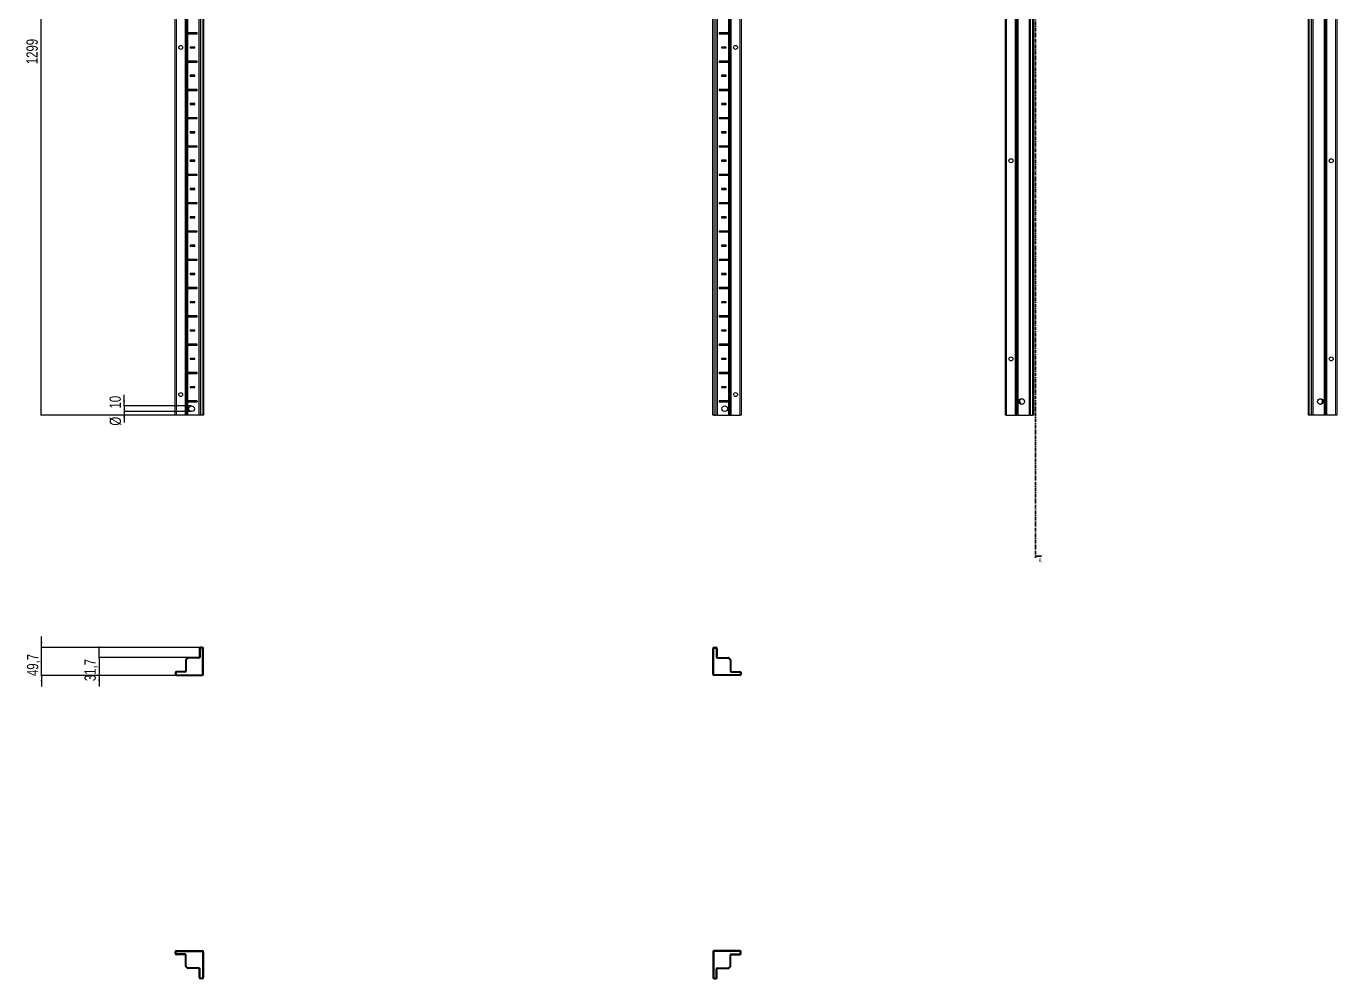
# Model space of a CAD drawing. Header units: millimetres. Extents: x -199 to 3918, y -1847 to 1507.
# Drawn here: x -199 to 2115, y -1847 to -165 of the extents above; entities that cross this region are included whole.
import ezdxf

# ---------------------------------------------------------------- set-up
doc = ezdxf.new("R2010")
doc.units = ezdxf.units.MM
doc.linetypes.add('CENTER', pattern=[10.16, 6.35, -1.27, 1.27, -1.27])
doc.layers.add('FORMAT', color=7, linetype='Continuous')
doc.styles.add('SLDTEXTSTYLE0', font='TXT', dxfattribs={"width": 0.75})
doc.dimstyles.new('SLDDIMSTYLE0', dxfattribs={"dimtxt": 20, "dimasz": 10, "dimexe": 0, "dimexo": 0.0625, "dimgap": 5, "dimtad": 2, "dimdec": 1, "dimrnd": 1e-09, "dimzin": 12, "dimdsep": 46, "dimtxsty": 'SLDTEXTSTYLE0', "dimsah": 1, "dimcen": 0.09, "dimadec": 0, "dimazin": 3, "dimtfac": 1, "dimtofl": 0, "dimtmove": 0, "dimatfit": 3, "dimfxl": 0, "dimfrac": 2, "dimtolj": 1, "dimtzin": 12, "dimarcsym": 0})
doc.dimstyles.new('SLDDIMSTYLE1', dxfattribs={"dimtxt": 20, "dimasz": 10, "dimexe": 0, "dimexo": 0.0625, "dimgap": 5, "dimtad": 2, "dimdec": 1, "dimrnd": 1e-09, "dimzin": 12, "dimdsep": 46, "dimtxsty": 'SLDTEXTSTYLE0', "dimsah": 1, "dimcen": 0.09, "dimadec": 0, "dimazin": 3, "dimtfac": 1, "dimtmove": 0, "dimatfit": 0, "dimfxl": 0, "dimfrac": 2, "dimtolj": 1, "dimtzin": 12, "dimarcsym": 0})

# ---------------------------------------------------------------- blocks, each defined once
blk = doc.blocks.new('_D')
at = {"layer": 'FORMAT'}
for p, q in [((86.4, 447.2), (-174.2, 447.2)), ((-173.2, 447.2), (-173.2, -851.8)), ((86.4, -851.8), (-174.2, -851.8))]:
    blk.add_line(p, q, dxfattribs=at)
for points in [[(-173.2, 447.2), (-174.7, 437.2), (-171.6, 437.2)], [(-173.2, -851.8), (-171.6, -841.8), (-174.7, -841.8)]]:
    blk.add_solid(points, dxfattribs=at)
at = {"layer": 'FORMAT', "insert": (-198.9, -231.8), "char_height": 20, "attachment_point": 1, "rotation": 90, "style": 'SLDTEXTSTYLE0'}
blk.add_mtext('1299', dxfattribs=at)
blk = doc.blocks.new('_D_3')
at = {"layer": 'FORMAT'}
for p, q in [((-26, -835.3), (-26, -816.1)), ((92.8, -835.3), (-27, -835.3)), ((92.8, -845.3), (-27, -845.3)), ((-26, -835.3), (-26, -845.3)), ((-26, -845.3), (-26, -864.5))]:
    blk.add_line(p, q, dxfattribs=at)
for points in [[(-26, -835.3), (-24.5, -825.3), (-27.6, -825.3)], [(-26, -845.3), (-27.6, -855.3), (-24.5, -855.3)]]:
    blk.add_solid(points, dxfattribs=at)
at = {"layer": 'FORMAT', "char_height": 20, "attachment_point": 1, "rotation": 90, "style": 'SLDTEXTSTYLE0'}
for s, insert in [('10', (-52.1, -840)), ('%%c', (-51.8, -870.2))]:
    blk.add_mtext(s, dxfattribs=dict(at, insert=insert))
blk = doc.blocks.new('_D_5')
at = {"layer": 'FORMAT'}
for p, q in [((-172.2, -1261.8), (-172.2, -1242.5)), ((108.5, -1261.8), (-173.2, -1261.8)), ((-172.2, -1311.5), (-172.2, -1261.8)), ((66, -1311.5), (-173.2, -1311.5)), ((-172.2, -1311.5), (-172.2, -1330.7))]:
    blk.add_line(p, q, dxfattribs=at)
for points in [[(-172.2, -1261.8), (-170.6, -1251.8), (-173.7, -1251.8)], [(-172.2, -1311.5), (-173.7, -1321.5), (-170.6, -1321.5)]]:
    blk.add_solid(points, dxfattribs=at)
at = {"layer": 'FORMAT', "insert": (-197.9, -1312.5), "char_height": 20, "attachment_point": 1, "rotation": 90, "style": 'SLDTEXTSTYLE0'}
blk.add_mtext('49,7', dxfattribs=at)
blk = doc.blocks.new('_D_6')
at = {"layer": 'FORMAT'}
for p, q in [((-70.5, -1279.8), (-70.5, -1260.5)), ((86.4, -1279.8), (-71.5, -1279.8)), ((-70.5, -1279.8), (-70.5, -1311.5)), ((66, -1311.5), (-71.5, -1311.5)), ((-70.5, -1311.5), (-70.5, -1330.7))]:
    blk.add_line(p, q, dxfattribs=at)
for points in [[(-70.5, -1279.8), (-69, -1269.8), (-72.1, -1269.8)], [(-70.5, -1311.5), (-72.1, -1321.5), (-69, -1321.5)]]:
    blk.add_solid(points, dxfattribs=at)
at = {"layer": 'FORMAT', "insert": (-96.3, -1321.5), "char_height": 20, "attachment_point": 1, "rotation": 90, "style": 'SLDTEXTSTYLE0'}
blk.add_mtext('31,7', dxfattribs=at)

msp = doc.modelspace()

# ---------------------------------------------------------------- linework, layer by layer
at = {"color": 7, "linetype": 'CENTER', "lineweight": 35}
msp.add_line((1583.51, 1499.09), (1583.51, -1103.67), dxfattribs=at)
at = {"color": 7, "linetype": 'Continuous', "lineweight": 25}
for p, q in [((63.98, -851.79), (63.98, 447.21)), ((81.98, -851.79), (81.98, 447.21)), ((83.77, -851.79), (83.77, 447.21)), ((83.8, -851.79), (83.8, 447.21)), ((106.48, -851.79), (106.48, 447.21)), ((113.68, 447.21), (113.68, -851.79)), ((1013.68, -851.79), (1013.68, 447.21)), ((1020.88, 447.21), (1020.88, -851.79)), ((1043.55, 447.21), (1043.55, -851.79)), ((1043.58, 447.21), (1043.58, -851.79)), ((1045.38, 447.21), (1045.38, -851.79)), ((1063.38, 447.21), (1063.38, -851.79)), ((1530.08, -851.79), (1530.08, 447.21)), ((1549.87, 447.21), (1549.87, -851.79)), ((1549.91, 447.21), (1549.91, -851.79)), ((1572.58, -851.79), (1572.58, 447.21)), ((1579.78, 447.21), (1579.78, -851.79)), ((2065.78, -851.79), (2065.78, 447.21)), ((2072.98, 447.21), (2072.98, -851.79)), ((2095.65, -851.79), (2095.65, 447.21)), ((2095.69, -851.79), (2095.69, 447.21)), ((2115.48, 447.21), (2115.48, -851.79)), ((1548.08, -176.54), (1548.08, -128.04)), ((2097.48, -128.04), (2097.48, -176.54)), ((85.93, -176.65), (85.93, -177.94)), ((86.58, -177.29), (85.93, -176.65)), ((86.58, -177.29), (85.93, -177.94)), ((102.83, -176.54), (86.42, -176.54)), ((86.42, -178.04), (102.83, -178.04)), ((102.08, -177.29), (86.58, -177.29)), ((102.08, -177.29), (102.83, -176.54)), ((102.08, -177.29), (102.83, -178.04)), ((102.83, -178.04), (102.83, -176.54)), ((1040.93, -176.54), (1024.53, -176.54)), ((1024.53, -176.54), (1024.53, -178.04)), ((1025.28, -177.29), (1024.53, -176.54)), ((1025.28, -177.29), (1024.53, -178.04)), ((1024.53, -178.04), (1040.93, -178.04)), ((1025.28, -177.29), (1040.78, -177.29)), ((1040.78, -177.29), (1041.42, -176.65)), ((1040.78, -177.29), (1041.42, -177.94)), ((1041.42, -177.94), (1041.42, -176.65)), ((1548.14, -176.65), (1548.08, -176.54)), ((1548.08, -176.54), (1548.08, -178.04)), ((1548.08, -178.04), (1548.14, -177.94)), ((1548.08, -226.54), (1548.08, -178.04)), ((1548.14, -177.94), (1548.14, -176.65)), ((2097.48, -176.54), (2097.42, -176.65)), ((2097.42, -176.65), (2097.42, -177.94)), ((2097.42, -177.94), (2097.48, -178.04)), ((2097.48, -178.04), (2097.48, -176.54)), ((2097.48, -178.04), (2097.48, -226.54)), ((98.33, -201.54), (90.33, -201.54)), ((90.33, -201.54), (90.33, -203.04)), ((91.08, -202.29), (90.33, -201.54)), ((91.08, -202.29), (90.33, -203.04)), ((90.33, -203.04), (98.33, -203.04)), ((97.58, -202.29), (91.08, -202.29)), ((97.58, -202.29), (98.33, -201.54)), ((97.58, -202.29), (98.33, -203.04)), ((98.33, -203.04), (98.33, -201.54)), ((1037.03, -201.54), (1029.03, -201.54)), ((1029.03, -201.54), (1029.03, -203.04)), ((1029.78, -202.29), (1029.03, -201.54)), ((1029.78, -202.29), (1029.03, -203.04)), ((1029.03, -203.04), (1037.03, -203.04)), ((1029.78, -202.29), (1036.28, -202.29)), ((1036.28, -202.29), (1037.03, -201.54)), ((1036.28, -202.29), (1037.03, -203.04)), ((1037.03, -203.04), (1037.03, -201.54)), ((85.93, -226.65), (85.93, -227.94)), ((86.58, -227.29), (85.93, -226.65)), ((86.58, -227.29), (85.93, -227.94)), ((102.83, -226.54), (86.42, -226.54)), ((86.42, -228.04), (102.83, -228.04)), ((102.08, -227.29), (86.58, -227.29)), ((102.08, -227.29), (102.83, -226.54)), ((102.08, -227.29), (102.83, -228.04)), ((102.83, -228.04), (102.83, -226.54)), ((1040.93, -226.54), (1024.53, -226.54)), ((1024.53, -226.54), (1024.53, -228.04)), ((1025.28, -227.29), (1024.53, -226.54)), ((1025.28, -227.29), (1024.53, -228.04)), ((1024.53, -228.04), (1040.93, -228.04)), ((1025.28, -227.29), (1040.78, -227.29)), ((1040.78, -227.29), (1041.42, -226.65)), ((1040.78, -227.29), (1041.42, -227.94)), ((1041.42, -227.94), (1041.42, -226.65)), ((1548.14, -226.65), (1548.08, -226.54)), ((1548.08, -226.54), (1548.08, -228.04)), ((1548.08, -228.04), (1548.14, -227.94)), ((1548.08, -276.54), (1548.08, -228.04)), ((1548.14, -227.94), (1548.14, -226.65)), ((2097.48, -226.54), (2097.42, -226.65)), ((2097.42, -226.65), (2097.42, -227.94)), ((2097.42, -227.94), (2097.48, -228.04)), ((2097.48, -228.04), (2097.48, -226.54)), ((2097.48, -228.04), (2097.48, -276.54)), ((98.33, -251.54), (90.33, -251.54)), ((90.33, -251.54), (90.33, -253.04)), ((91.08, -252.29), (90.33, -251.54)), ((91.08, -252.29), (90.33, -253.04)), ((90.33, -253.04), (98.33, -253.04)), ((97.58, -252.29), (91.08, -252.29)), ((97.58, -252.29), (98.33, -251.54)), ((97.58, -252.29), (98.33, -253.04)), ((98.33, -253.04), (98.33, -251.54)), ((1037.03, -251.54), (1029.03, -251.54)), ((1029.03, -251.54), (1029.03, -253.04)), ((1029.78, -252.29), (1029.03, -251.54)), ((1029.78, -252.29), (1029.03, -253.04)), ((1029.03, -253.04), (1037.03, -253.04)), ((1029.78, -252.29), (1036.28, -252.29)), ((1036.28, -252.29), (1037.03, -251.54)), ((1036.28, -252.29), (1037.03, -253.04)), ((1037.03, -253.04), (1037.03, -251.54)), ((85.93, -276.65), (85.93, -277.94)), ((86.58, -277.29), (85.93, -276.65)), ((86.58, -277.29), (85.93, -277.94)), ((102.83, -276.54), (86.42, -276.54)), ((102.08, -277.29), (86.58, -277.29)), ((102.08, -277.29), (102.83, -276.54)), ((102.08, -277.29), (102.83, -278.04)), ((102.83, -278.04), (102.83, -276.54)), ((1040.93, -276.54), (1024.53, -276.54)), ((1024.53, -276.54), (1024.53, -278.04)), ((1025.28, -277.29), (1024.53, -276.54)), ((1025.28, -277.29), (1024.53, -278.04)), ((1025.28, -277.29), (1040.78, -277.29)), ((1040.78, -277.29), (1041.42, -276.65)), ((1040.78, -277.29), (1041.42, -277.94)), ((1041.42, -277.94), (1041.42, -276.65)), ((1548.14, -276.65), (1548.08, -276.54)), ((1548.08, -276.54), (1548.08, -278.04)), ((1548.14, -277.94), (1548.14, -276.65)), ((2097.48, -276.54), (2097.42, -276.65)), ((2097.42, -276.65), (2097.42, -277.94)), ((2097.48, -278.04), (2097.48, -276.54)), ((86.42, -278.04), (102.83, -278.04)), ((1024.53, -278.04), (1040.93, -278.04)), ((1548.08, -278.04), (1548.14, -277.94)), ((1548.08, -326.54), (1548.08, -278.04)), ((2097.42, -277.94), (2097.48, -278.04)), ((2097.48, -278.04), (2097.48, -326.54)), ((98.33, -301.54), (90.33, -301.54)), ((90.33, -301.54), (90.33, -303.04)), ((91.08, -302.29), (90.33, -301.54)), ((91.08, -302.29), (90.33, -303.04)), ((90.33, -303.04), (98.33, -303.04)), ((97.58, -302.29), (91.08, -302.29)), ((97.58, -302.29), (98.33, -301.54)), ((97.58, -302.29), (98.33, -303.04)), ((98.33, -303.04), (98.33, -301.54)), ((1037.03, -301.54), (1029.03, -301.54)), ((1029.03, -301.54), (1029.03, -303.04)), ((1029.78, -302.29), (1029.03, -301.54)), ((1029.78, -302.29), (1029.03, -303.04)), ((1029.03, -303.04), (1037.03, -303.04)), ((1029.78, -302.29), (1036.28, -302.29)), ((1036.28, -302.29), (1037.03, -301.54)), ((1036.28, -302.29), (1037.03, -303.04)), ((1037.03, -303.04), (1037.03, -301.54)), ((85.93, -326.65), (85.93, -327.94)), ((86.58, -327.29), (85.93, -326.65)), ((86.58, -327.29), (85.93, -327.94)), ((102.83, -326.54), (86.42, -326.54)), ((86.42, -328.04), (102.83, -328.04)), ((102.08, -327.29), (86.58, -327.29)), ((102.08, -327.29), (102.83, -326.54)), ((102.08, -327.29), (102.83, -328.04)), ((102.83, -328.04), (102.83, -326.54)), ((1040.93, -326.54), (1024.53, -326.54)), ((1024.53, -326.54), (1024.53, -328.04)), ((1025.28, -327.29), (1024.53, -326.54)), ((1025.28, -327.29), (1024.53, -328.04)), ((1024.53, -328.04), (1040.93, -328.04)), ((1025.28, -327.29), (1040.78, -327.29)), ((1040.78, -327.29), (1041.42, -326.65)), ((1040.78, -327.29), (1041.42, -327.94)), ((1041.42, -327.94), (1041.42, -326.65)), ((1548.14, -326.65), (1548.08, -326.54)), ((1548.08, -326.54), (1548.08, -328.04)), ((1548.08, -328.04), (1548.14, -327.94)), ((1548.08, -376.54), (1548.08, -328.04)), ((1548.14, -327.94), (1548.14, -326.65)), ((2097.48, -326.54), (2097.42, -326.65)), ((2097.42, -326.65), (2097.42, -327.94)), ((2097.42, -327.94), (2097.48, -328.04)), ((2097.48, -328.04), (2097.48, -326.54)), ((2097.48, -328.04), (2097.48, -376.54)), ((98.33, -351.54), (90.33, -351.54)), ((90.33, -351.54), (90.33, -353.04)), ((91.08, -352.29), (90.33, -351.54)), ((91.08, -352.29), (90.33, -353.04)), ((90.33, -353.04), (98.33, -353.04)), ((97.58, -352.29), (91.08, -352.29)), ((97.58, -352.29), (98.33, -351.54)), ((97.58, -352.29), (98.33, -353.04)), ((98.33, -353.04), (98.33, -351.54)), ((1037.03, -351.54), (1029.03, -351.54)), ((1029.03, -351.54), (1029.03, -353.04)), ((1029.78, -352.29), (1029.03, -351.54)), ((1029.78, -352.29), (1029.03, -353.04)), ((1029.03, -353.04), (1037.03, -353.04)), ((1029.78, -352.29), (1036.28, -352.29)), ((1036.28, -352.29), (1037.03, -351.54)), ((1036.28, -352.29), (1037.03, -353.04)), ((1037.03, -353.04), (1037.03, -351.54)), ((85.93, -376.65), (85.93, -377.94)), ((86.58, -377.29), (85.93, -376.65)), ((86.58, -377.29), (85.93, -377.94)), ((102.83, -376.54), (86.42, -376.54)), ((86.42, -378.04), (102.83, -378.04)), ((102.08, -377.29), (86.58, -377.29)), ((102.08, -377.29), (102.83, -376.54)), ((102.08, -377.29), (102.83, -378.04)), ((102.83, -378.04), (102.83, -376.54)), ((1040.93, -376.54), (1024.53, -376.54)), ((1024.53, -376.54), (1024.53, -378.04)), ((1025.28, -377.29), (1024.53, -376.54)), ((1025.28, -377.29), (1024.53, -378.04)), ((1024.53, -378.04), (1040.93, -378.04)), ((1025.28, -377.29), (1040.78, -377.29)), ((1040.78, -377.29), (1041.42, -376.65)), ((1040.78, -377.29), (1041.42, -377.94)), ((1041.42, -377.94), (1041.42, -376.65)), ((1548.14, -376.65), (1548.08, -376.54)), ((1548.08, -376.54), (1548.08, -378.04)), ((1548.08, -378.04), (1548.14, -377.94)), ((1548.08, -426.54), (1548.08, -378.04)), ((1548.14, -377.94), (1548.14, -376.65)), ((2097.48, -376.54), (2097.42, -376.65)), ((2097.42, -376.65), (2097.42, -377.94)), ((2097.42, -377.94), (2097.48, -378.04)), ((2097.48, -378.04), (2097.48, -376.54)), ((2097.48, -378.04), (2097.48, -426.54)), ((98.33, -401.54), (90.33, -401.54)), ((90.33, -401.54), (90.33, -403.04)), ((91.08, -402.29), (90.33, -401.54)), ((91.08, -402.29), (90.33, -403.04)), ((90.33, -403.04), (98.33, -403.04)), ((97.58, -402.29), (91.08, -402.29)), ((97.58, -402.29), (98.33, -401.54)), ((97.58, -402.29), (98.33, -403.04)), ((98.33, -403.04), (98.33, -401.54)), ((1037.03, -401.54), (1029.03, -401.54)), ((1029.03, -401.54), (1029.03, -403.04)), ((1029.78, -402.29), (1029.03, -401.54)), ((1029.78, -402.29), (1029.03, -403.04)), ((1029.03, -403.04), (1037.03, -403.04)), ((1029.78, -402.29), (1036.28, -402.29)), ((1036.28, -402.29), (1037.03, -401.54)), ((1036.28, -402.29), (1037.03, -403.04)), ((1037.03, -403.04), (1037.03, -401.54)), ((85.93, -426.65), (85.93, -427.94)), ((86.58, -427.29), (85.93, -426.65)), ((86.58, -427.29), (85.93, -427.94)), ((102.83, -426.54), (86.42, -426.54)), ((86.42, -428.04), (102.83, -428.04)), ((102.08, -427.29), (86.58, -427.29)), ((102.08, -427.29), (102.83, -426.54)), ((102.08, -427.29), (102.83, -428.04)), ((102.83, -428.04), (102.83, -426.54)), ((1040.93, -426.54), (1024.53, -426.54)), ((1024.53, -426.54), (1024.53, -428.04)), ((1025.28, -427.29), (1024.53, -426.54)), ((1025.28, -427.29), (1024.53, -428.04)), ((1024.53, -428.04), (1040.93, -428.04)), ((1025.28, -427.29), (1040.78, -427.29)), ((1040.78, -427.29), (1041.42, -426.65)), ((1040.78, -427.29), (1041.42, -427.94)), ((1041.42, -427.94), (1041.42, -426.65)), ((1548.14, -426.65), (1548.08, -426.54)), ((1548.08, -426.54), (1548.08, -428.04)), ((1548.08, -428.04), (1548.14, -427.94)), ((1548.08, -476.54), (1548.08, -428.04)), ((1548.14, -427.94), (1548.14, -426.65)), ((2097.48, -426.54), (2097.42, -426.65)), ((2097.42, -426.65), (2097.42, -427.94)), ((2097.42, -427.94), (2097.48, -428.04)), ((2097.48, -428.04), (2097.48, -426.54)), ((2097.48, -428.04), (2097.48, -476.54)), ((98.33, -451.54), (90.33, -451.54)), ((90.33, -451.54), (90.33, -453.04)), ((91.08, -452.29), (90.33, -451.54)), ((91.08, -452.29), (90.33, -453.04)), ((90.33, -453.04), (98.33, -453.04)), ((97.58, -452.29), (91.08, -452.29)), ((97.58, -452.29), (98.33, -451.54)), ((97.58, -452.29), (98.33, -453.04)), ((98.33, -453.04), (98.33, -451.54)), ((1037.03, -451.54), (1029.03, -451.54)), ((1029.03, -451.54), (1029.03, -453.04)), ((1029.78, -452.29), (1029.03, -451.54)), ((1029.78, -452.29), (1029.03, -453.04)), ((1029.03, -453.04), (1037.03, -453.04)), ((1029.78, -452.29), (1036.28, -452.29)), ((1036.28, -452.29), (1037.03, -451.54)), ((1036.28, -452.29), (1037.03, -453.04)), ((1037.03, -453.04), (1037.03, -451.54)), ((85.93, -476.65), (85.93, -477.94)), ((86.58, -477.29), (85.93, -476.65)), ((86.58, -477.29), (85.93, -477.94)), ((102.83, -476.54), (86.42, -476.54)), ((86.42, -478.04), (102.83, -478.04)), ((102.08, -477.29), (86.58, -477.29)), ((102.08, -477.29), (102.83, -476.54)), ((102.08, -477.29), (102.83, -478.04)), ((102.83, -478.04), (102.83, -476.54)), ((1040.93, -476.54), (1024.53, -476.54)), ((1024.53, -476.54), (1024.53, -478.04)), ((1025.28, -477.29), (1024.53, -476.54)), ((1025.28, -477.29), (1024.53, -478.04)), ((1024.53, -478.04), (1040.93, -478.04)), ((1025.28, -477.29), (1040.78, -477.29)), ((1040.78, -477.29), (1041.42, -476.65)), ((1040.78, -477.29), (1041.42, -477.94)), ((1041.42, -477.94), (1041.42, -476.65)), ((1548.14, -476.65), (1548.08, -476.54)), ((1548.08, -476.54), (1548.08, -478.04)), ((1548.08, -478.04), (1548.14, -477.94)), ((1548.08, -526.54), (1548.08, -478.04)), ((1548.14, -477.94), (1548.14, -476.65)), ((2097.48, -476.54), (2097.42, -476.65)), ((2097.42, -476.65), (2097.42, -477.94)), ((2097.42, -477.94), (2097.48, -478.04)), ((2097.48, -478.04), (2097.48, -476.54)), ((2097.48, -478.04), (2097.48, -526.54)), ((98.33, -501.54), (90.33, -501.54)), ((90.33, -501.54), (90.33, -503.04)), ((91.08, -502.29), (90.33, -501.54)), ((91.08, -502.29), (90.33, -503.04)), ((90.33, -503.04), (98.33, -503.04)), ((97.58, -502.29), (91.08, -502.29)), ((97.58, -502.29), (98.33, -501.54)), ((97.58, -502.29), (98.33, -503.04)), ((98.33, -503.04), (98.33, -501.54)), ((1037.03, -501.54), (1029.03, -501.54)), ((1029.03, -501.54), (1029.03, -503.04)), ((1029.78, -502.29), (1029.03, -501.54)), ((1029.78, -502.29), (1029.03, -503.04)), ((1029.03, -503.04), (1037.03, -503.04)), ((1029.78, -502.29), (1036.28, -502.29)), ((1036.28, -502.29), (1037.03, -501.54)), ((1036.28, -502.29), (1037.03, -503.04)), ((1037.03, -503.04), (1037.03, -501.54)), ((85.93, -526.65), (85.93, -527.94)), ((86.58, -527.29), (85.93, -526.65)), ((86.58, -527.29), (85.93, -527.94)), ((102.83, -526.54), (86.42, -526.54)), ((86.42, -528.04), (102.83, -528.04)), ((102.08, -527.29), (86.58, -527.29)), ((102.08, -527.29), (102.83, -526.54)), ((102.08, -527.29), (102.83, -528.04)), ((102.83, -528.04), (102.83, -526.54)), ((1040.93, -526.54), (1024.53, -526.54)), ((1024.53, -526.54), (1024.53, -528.04)), ((1025.28, -527.29), (1024.53, -526.54)), ((1025.28, -527.29), (1024.53, -528.04)), ((1024.53, -528.04), (1040.93, -528.04)), ((1025.28, -527.29), (1040.78, -527.29)), ((1040.78, -527.29), (1041.42, -526.65)), ((1040.78, -527.29), (1041.42, -527.94)), ((1041.42, -527.94), (1041.42, -526.65)), ((1548.14, -526.65), (1548.08, -526.54)), ((1548.08, -526.54), (1548.08, -528.04)), ((1548.08, -528.04), (1548.14, -527.94)), ((1548.08, -576.54), (1548.08, -528.04)), ((1548.14, -527.94), (1548.14, -526.65)), ((2097.48, -526.54), (2097.42, -526.65)), ((2097.42, -526.65), (2097.42, -527.94)), ((2097.42, -527.94), (2097.48, -528.04)), ((2097.48, -528.04), (2097.48, -526.54)), ((2097.48, -528.04), (2097.48, -576.54)), ((98.33, -551.54), (90.33, -551.54)), ((90.33, -551.54), (90.33, -553.04)), ((91.08, -552.29), (90.33, -551.54)), ((91.08, -552.29), (90.33, -553.04)), ((90.33, -553.04), (98.33, -553.04)), ((97.58, -552.29), (91.08, -552.29)), ((97.58, -552.29), (98.33, -551.54)), ((97.58, -552.29), (98.33, -553.04)), ((98.33, -553.04), (98.33, -551.54)), ((1037.03, -551.54), (1029.03, -551.54)), ((1029.03, -551.54), (1029.03, -553.04)), ((1029.78, -552.29), (1029.03, -551.54)), ((1029.78, -552.29), (1029.03, -553.04)), ((1029.03, -553.04), (1037.03, -553.04)), ((1029.78, -552.29), (1036.28, -552.29)), ((1036.28, -552.29), (1037.03, -551.54)), ((1036.28, -552.29), (1037.03, -553.04)), ((1037.03, -553.04), (1037.03, -551.54)), ((85.93, -576.65), (85.93, -577.94)), ((86.58, -577.29), (85.93, -576.65)), ((86.58, -577.29), (85.93, -577.94)), ((102.83, -576.54), (86.42, -576.54)), ((86.42, -578.04), (102.83, -578.04)), ((102.08, -577.29), (86.58, -577.29)), ((102.08, -577.29), (102.83, -576.54)), ((102.08, -577.29), (102.83, -578.04)), ((102.83, -578.04), (102.83, -576.54)), ((1040.93, -576.54), (1024.53, -576.54)), ((1024.53, -576.54), (1024.53, -578.04)), ((1025.28, -577.29), (1024.53, -576.54)), ((1025.28, -577.29), (1024.53, -578.04)), ((1024.53, -578.04), (1040.93, -578.04)), ((1025.28, -577.29), (1040.78, -577.29)), ((1040.78, -577.29), (1041.42, -576.65)), ((1040.78, -577.29), (1041.42, -577.94)), ((1041.42, -577.94), (1041.42, -576.65)), ((1548.14, -576.65), (1548.08, -576.54)), ((1548.08, -576.54), (1548.08, -578.04)), ((1548.08, -578.04), (1548.14, -577.94)), ((1548.08, -626.54), (1548.08, -578.04)), ((1548.14, -577.94), (1548.14, -576.65)), ((2097.48, -576.54), (2097.42, -576.65)), ((2097.42, -576.65), (2097.42, -577.94)), ((2097.42, -577.94), (2097.48, -578.04)), ((2097.48, -578.04), (2097.48, -576.54)), ((2097.48, -578.04), (2097.48, -626.54)), ((98.33, -601.54), (90.33, -601.54)), ((90.33, -601.54), (90.33, -603.04)), ((91.08, -602.29), (90.33, -601.54)), ((97.58, -602.29), (98.33, -601.54)), ((98.33, -603.04), (98.33, -601.54)), ((1037.03, -601.54), (1029.03, -601.54)), ((1029.03, -601.54), (1029.03, -603.04)), ((1029.78, -602.29), (1029.03, -601.54)), ((1036.28, -602.29), (1037.03, -601.54)), ((1037.03, -603.04), (1037.03, -601.54)), ((91.08, -602.29), (90.33, -603.04)), ((90.33, -603.04), (98.33, -603.04)), ((97.58, -602.29), (91.08, -602.29)), ((97.58, -602.29), (98.33, -603.04)), ((1029.78, -602.29), (1029.03, -603.04)), ((1029.03, -603.04), (1037.03, -603.04)), ((1029.78, -602.29), (1036.28, -602.29)), ((1036.28, -602.29), (1037.03, -603.04)), ((85.93, -626.65), (85.93, -627.94)), ((86.58, -627.29), (85.93, -626.65)), ((86.58, -627.29), (85.93, -627.94)), ((102.83, -626.54), (86.42, -626.54)), ((86.42, -628.04), (102.83, -628.04)), ((102.08, -627.29), (86.58, -627.29)), ((102.08, -627.29), (102.83, -626.54)), ((102.08, -627.29), (102.83, -628.04)), ((102.83, -628.04), (102.83, -626.54)), ((1040.93, -626.54), (1024.53, -626.54)), ((1024.53, -626.54), (1024.53, -628.04)), ((1025.28, -627.29), (1024.53, -626.54)), ((1025.28, -627.29), (1024.53, -628.04)), ((1024.53, -628.04), (1040.93, -628.04)), ((1025.28, -627.29), (1040.78, -627.29)), ((1040.78, -627.29), (1041.42, -626.65)), ((1040.78, -627.29), (1041.42, -627.94)), ((1041.42, -627.94), (1041.42, -626.65)), ((1548.14, -626.65), (1548.08, -626.54)), ((1548.08, -626.54), (1548.08, -628.04)), ((1548.08, -628.04), (1548.14, -627.94)), ((1548.08, -676.54), (1548.08, -628.04)), ((1548.14, -627.94), (1548.14, -626.65)), ((2097.48, -626.54), (2097.42, -626.65)), ((2097.42, -626.65), (2097.42, -627.94)), ((2097.42, -627.94), (2097.48, -628.04)), ((2097.48, -628.04), (2097.48, -626.54)), ((2097.48, -628.04), (2097.48, -676.54)), ((98.33, -651.54), (90.33, -651.54)), ((90.33, -651.54), (90.33, -653.04)), ((91.08, -652.29), (90.33, -651.54)), ((91.08, -652.29), (90.33, -653.04)), ((90.33, -653.04), (98.33, -653.04)), ((97.58, -652.29), (91.08, -652.29)), ((97.58, -652.29), (98.33, -651.54)), ((97.58, -652.29), (98.33, -653.04)), ((98.33, -653.04), (98.33, -651.54)), ((1037.03, -651.54), (1029.03, -651.54)), ((1029.03, -651.54), (1029.03, -653.04)), ((1029.78, -652.29), (1029.03, -651.54)), ((1029.78, -652.29), (1029.03, -653.04)), ((1029.03, -653.04), (1037.03, -653.04)), ((1029.78, -652.29), (1036.28, -652.29)), ((1036.28, -652.29), (1037.03, -651.54)), ((1036.28, -652.29), (1037.03, -653.04)), ((1037.03, -653.04), (1037.03, -651.54)), ((85.93, -676.65), (85.93, -677.94)), ((86.58, -677.29), (85.93, -676.65)), ((86.58, -677.29), (85.93, -677.94)), ((102.83, -676.54), (86.42, -676.54)), ((86.42, -678.04), (102.83, -678.04)), ((102.08, -677.29), (86.58, -677.29)), ((102.08, -677.29), (102.83, -676.54)), ((102.08, -677.29), (102.83, -678.04)), ((102.83, -678.04), (102.83, -676.54)), ((1040.93, -676.54), (1024.53, -676.54)), ((1024.53, -676.54), (1024.53, -678.04)), ((1025.28, -677.29), (1024.53, -676.54)), ((1025.28, -677.29), (1024.53, -678.04)), ((1024.53, -678.04), (1040.93, -678.04)), ((1025.28, -677.29), (1040.78, -677.29)), ((1040.78, -677.29), (1041.42, -676.65)), ((1040.78, -677.29), (1041.42, -677.94)), ((1041.42, -677.94), (1041.42, -676.65)), ((1548.14, -676.65), (1548.08, -676.54)), ((1548.08, -676.54), (1548.08, -678.04)), ((1548.08, -678.04), (1548.14, -677.94)), ((1548.08, -726.54), (1548.08, -678.04)), ((1548.14, -677.94), (1548.14, -676.65)), ((2097.48, -676.54), (2097.42, -676.65)), ((2097.42, -676.65), (2097.42, -677.94)), ((2097.42, -677.94), (2097.48, -678.04)), ((2097.48, -678.04), (2097.48, -676.54)), ((2097.48, -678.04), (2097.48, -726.54)), ((98.33, -701.54), (90.33, -701.54)), ((90.33, -701.54), (90.33, -703.04)), ((91.08, -702.29), (90.33, -701.54)), ((91.08, -702.29), (90.33, -703.04)), ((90.33, -703.04), (98.33, -703.04)), ((97.58, -702.29), (91.08, -702.29)), ((97.58, -702.29), (98.33, -701.54)), ((97.58, -702.29), (98.33, -703.04)), ((98.33, -703.04), (98.33, -701.54)), ((1037.03, -701.54), (1029.03, -701.54)), ((1029.03, -701.54), (1029.03, -703.04)), ((1029.78, -702.29), (1029.03, -701.54)), ((1029.78, -702.29), (1029.03, -703.04)), ((1029.03, -703.04), (1037.03, -703.04)), ((1029.78, -702.29), (1036.28, -702.29)), ((1036.28, -702.29), (1037.03, -701.54)), ((1036.28, -702.29), (1037.03, -703.04)), ((1037.03, -703.04), (1037.03, -701.54)), ((85.93, -726.65), (85.93, -727.94)), ((86.58, -727.29), (85.93, -726.65)), ((86.58, -727.29), (85.93, -727.94)), ((102.83, -726.54), (86.42, -726.54)), ((86.42, -728.04), (102.83, -728.04)), ((102.08, -727.29), (86.58, -727.29)), ((102.08, -727.29), (102.83, -726.54)), ((102.08, -727.29), (102.83, -728.04)), ((102.83, -728.04), (102.83, -726.54)), ((1040.93, -726.54), (1024.53, -726.54)), ((1024.53, -726.54), (1024.53, -728.04)), ((1025.28, -727.29), (1024.53, -726.54)), ((1025.28, -727.29), (1024.53, -728.04)), ((1024.53, -728.04), (1040.93, -728.04)), ((1025.28, -727.29), (1040.78, -727.29)), ((1040.78, -727.29), (1041.42, -726.65)), ((1040.78, -727.29), (1041.42, -727.94)), ((1041.42, -727.94), (1041.42, -726.65)), ((1548.14, -726.65), (1548.08, -726.54)), ((1548.08, -726.54), (1548.08, -728.04)), ((1548.08, -728.04), (1548.14, -727.94)), ((1548.08, -776.54), (1548.08, -728.04)), ((1548.14, -727.94), (1548.14, -726.65)), ((2097.48, -726.54), (2097.42, -726.65)), ((2097.42, -726.65), (2097.42, -727.94)), ((2097.42, -727.94), (2097.48, -728.04)), ((2097.48, -728.04), (2097.48, -726.54)), ((2097.48, -728.04), (2097.48, -776.54)), ((98.33, -751.54), (90.33, -751.54)), ((90.33, -751.54), (90.33, -753.04)), ((91.08, -752.29), (90.33, -751.54)), ((91.08, -752.29), (90.33, -753.04)), ((90.33, -753.04), (98.33, -753.04)), ((97.58, -752.29), (91.08, -752.29)), ((97.58, -752.29), (98.33, -751.54)), ((97.58, -752.29), (98.33, -753.04)), ((98.33, -753.04), (98.33, -751.54)), ((1029.03, -751.54), (1029.03, -753.04)), ((1037.03, -751.54), (1029.03, -751.54)), ((1029.78, -752.29), (1029.03, -751.54)), ((1029.78, -752.29), (1029.03, -753.04)), ((1029.03, -753.04), (1037.03, -753.04)), ((1029.78, -752.29), (1036.28, -752.29)), ((1036.28, -752.29), (1037.03, -751.54)), ((1036.28, -752.29), (1037.03, -753.04)), ((1037.03, -753.04), (1037.03, -751.54)), ((85.93, -776.65), (85.93, -777.94)), ((86.58, -777.29), (85.93, -776.65)), ((86.58, -777.29), (85.93, -777.94)), ((102.83, -776.54), (86.42, -776.54)), ((86.42, -778.04), (102.83, -778.04)), ((102.08, -777.29), (86.58, -777.29)), ((102.08, -777.29), (102.83, -776.54)), ((102.08, -777.29), (102.83, -778.04)), ((102.83, -778.04), (102.83, -776.54)), ((1040.93, -776.54), (1024.53, -776.54)), ((1024.53, -776.54), (1024.53, -778.04)), ((1025.28, -777.29), (1024.53, -776.54)), ((1025.28, -777.29), (1024.53, -778.04)), ((1024.53, -778.04), (1040.93, -778.04)), ((1025.28, -777.29), (1040.78, -777.29)), ((1040.78, -777.29), (1041.42, -776.65)), ((1040.78, -777.29), (1041.42, -777.94)), ((1041.42, -777.94), (1041.42, -776.65)), ((1548.14, -776.65), (1548.08, -776.54)), ((1548.08, -776.54), (1548.08, -778.04)), ((1548.08, -778.04), (1548.14, -777.94)), ((1548.08, -826.54), (1548.08, -778.04)), ((1548.14, -777.94), (1548.14, -776.65)), ((2097.48, -776.54), (2097.42, -776.65)), ((2097.42, -776.65), (2097.42, -777.94)), ((2097.42, -777.94), (2097.48, -778.04)), ((2097.48, -778.04), (2097.48, -776.54)), ((2097.48, -778.04), (2097.48, -826.54)), ((98.33, -801.54), (90.33, -801.54)), ((90.33, -801.54), (90.33, -803.04)), ((91.08, -802.29), (90.33, -801.54)), ((91.08, -802.29), (90.33, -803.04)), ((90.33, -803.04), (98.33, -803.04)), ((97.58, -802.29), (91.08, -802.29)), ((97.58, -802.29), (98.33, -801.54)), ((97.58, -802.29), (98.33, -803.04)), ((98.33, -803.04), (98.33, -801.54)), ((1029.03, -801.54), (1029.03, -803.04)), ((1037.03, -801.54), (1029.03, -801.54)), ((1029.78, -802.29), (1029.03, -801.54)), ((1029.78, -802.29), (1029.03, -803.04)), ((1029.03, -803.04), (1037.03, -803.04)), ((1029.78, -802.29), (1036.28, -802.29)), ((1036.28, -802.29), (1037.03, -801.54)), ((1036.28, -802.29), (1037.03, -803.04)), ((1037.03, -803.04), (1037.03, -801.54)), ((85.93, -826.65), (85.93, -827.94)), ((86.58, -827.29), (85.93, -826.65)), ((86.58, -827.29), (85.93, -827.94)), ((102.83, -826.54), (86.42, -826.54)), ((86.42, -828.04), (102.83, -828.04)), ((102.08, -827.29), (86.58, -827.29)), ((102.08, -827.29), (102.83, -826.54)), ((102.08, -827.29), (102.83, -828.04)), ((102.83, -828.04), (102.83, -826.54)), ((1040.93, -826.54), (1024.53, -826.54)), ((1024.53, -826.54), (1024.53, -828.04)), ((1025.28, -827.29), (1024.53, -826.54)), ((1025.28, -827.29), (1024.53, -828.04)), ((1024.53, -828.04), (1040.93, -828.04)), ((1025.28, -827.29), (1040.78, -827.29)), ((1040.78, -827.29), (1041.42, -826.65)), ((1040.78, -827.29), (1041.42, -827.94)), ((1041.42, -827.94), (1041.42, -826.65)), ((1548.14, -826.65), (1548.08, -826.54)), ((1548.08, -826.54), (1548.08, -828.04)), ((1548.08, -828.04), (1548.14, -827.94)), ((1548.08, -851.79), (1548.08, -828.04)), ((1548.14, -827.94), (1548.14, -826.65)), ((1558.13, -832.73), (1558.13, -832.32)), ((2087.43, -832.32), (2087.43, -832.73)), ((2097.48, -826.54), (2097.42, -826.65)), ((2097.42, -826.65), (2097.42, -827.94)), ((2097.42, -827.94), (2097.48, -828.04)), ((2097.48, -828.04), (2097.48, -826.54)), ((2097.48, -828.04), (2097.48, -851.79)), ((65.98, -851.79), (63.98, -851.79)), ((81.33, -851.79), (65.98, -851.79)), ((81.98, -851.79), (81.33, -851.79)), ((82.56, -851.79), (81.98, -851.79)), ((83.77, -851.79), (82.56, -851.79)), ((83.8, -851.79), (83.77, -851.79)), ((85.01, -851.79), (83.8, -851.79)), ((86.42, -851.79), (85.01, -851.79)), ((105.83, -851.79), (86.42, -851.79)), ((106.48, -851.79), (105.83, -851.79)), ((108.48, -851.79), (106.48, -851.79)), ((111.68, -851.79), (108.48, -851.79)), ((113.68, -851.79), (111.68, -851.79)), ((1015.68, -851.79), (1013.68, -851.79)), ((1015.68, -851.79), (1018.88, -851.79)), ((1020.88, -851.79), (1018.88, -851.79)), ((1021.53, -851.79), (1020.88, -851.79)), ((1021.53, -851.79), (1040.93, -851.79)), ((1042.34, -851.79), (1040.93, -851.79)), ((1042.34, -851.79), (1043.55, -851.79)), ((1043.55, -851.79), (1043.58, -851.79)), ((1043.58, -851.79), (1044.79, -851.79)), ((1045.38, -851.79), (1044.79, -851.79)), ((1046.03, -851.79), (1045.38, -851.79)), ((1046.03, -851.79), (1061.38, -851.79)), ((1063.38, -851.79), (1061.38, -851.79)), ((1532.08, -851.79), (1530.08, -851.79)), ((1532.08, -851.79), (1547.43, -851.79)), ((1548.08, -851.79), (1547.43, -851.79)), ((1548.67, -851.79), (1548.08, -851.79)), ((1548.67, -851.79), (1549.87, -851.79)), ((1549.87, -851.79), (1549.91, -851.79)), ((1549.91, -851.79), (1551.12, -851.79)), ((1552.53, -851.79), (1551.12, -851.79)), ((1552.53, -851.79), (1571.93, -851.79)), ((1572.58, -851.79), (1571.93, -851.79)), ((1574.58, -851.79), (1572.58, -851.79)), ((1574.58, -851.79), (1577.78, -851.79)), ((1579.78, -851.79), (1577.78, -851.79)), ((2067.78, -851.79), (2065.78, -851.79)), ((2070.98, -851.79), (2067.78, -851.79)), ((2072.98, -851.79), (2070.98, -851.79)), ((2073.63, -851.79), (2072.98, -851.79)), ((2093.03, -851.79), (2073.63, -851.79)), ((2094.45, -851.79), (2093.03, -851.79)), ((2095.65, -851.79), (2094.45, -851.79)), ((2095.69, -851.79), (2095.65, -851.79)), ((2096.9, -851.79), (2095.69, -851.79)), ((2097.48, -851.79), (2096.9, -851.79)), ((2098.13, -851.79), (2097.48, -851.79)), ((2113.48, -851.79), (2098.13, -851.79)), ((2115.48, -851.79), (2113.48, -851.79)), ((106.48, -1263.77), (106.48, -1279.12)), ((107.83, -1263.77), (107.83, -1279.12)), ((111.68, -1261.77), (108.48, -1261.77)), ((111.68, -1263.12), (108.48, -1263.12)), ((112.33, -1309.47), (112.33, -1263.77)), ((113.68, -1309.47), (113.68, -1263.77)), ((1013.68, -1309.47), (1013.68, -1263.77)), ((1015.03, -1309.47), (1015.03, -1263.77)), ((1015.68, -1261.77), (1018.88, -1261.77)), ((1015.68, -1263.12), (1018.88, -1263.12)), ((1019.53, -1263.77), (1019.53, -1279.12)), ((1020.88, -1263.77), (1020.88, -1279.12)), ((81.98, -1284.22), (81.98, -1303.62)), ((83.77, -1281.6), (82.56, -1282.8)), ((83.33, -1284.22), (83.33, -1303.62)), ((84.72, -1282.55), (83.52, -1283.76)), ((84.72, -1282.55), (83.77, -1281.6)), ((85.01, -1280.36), (83.8, -1281.56)), ((83.8, -1281.56), (84.76, -1282.52)), ((85.96, -1281.31), (84.76, -1282.52)), ((105.83, -1279.77), (86.42, -1279.77)), ((105.83, -1281.12), (86.42, -1281.12)), ((1021.53, -1279.77), (1040.93, -1279.77)), ((1021.53, -1281.12), (1040.93, -1281.12)), ((1041.39, -1281.31), (1042.59, -1282.52)), ((1042.34, -1280.36), (1043.55, -1281.56)), ((1043.55, -1281.56), (1042.59, -1282.52)), ((1042.63, -1282.55), (1043.58, -1281.6)), ((1042.63, -1282.55), (1043.84, -1283.76)), ((1043.58, -1281.6), (1044.79, -1282.8)), ((1044.03, -1284.22), (1044.03, -1303.62)), ((1045.38, -1284.22), (1045.38, -1303.62)), ((63.98, -1306.27), (63.98, -1309.47)), ((65.33, -1306.27), (65.33, -1309.47)), ((81.33, -1304.27), (65.98, -1304.27)), ((81.33, -1305.62), (65.98, -1305.62)), ((65.98, -1310.12), (111.68, -1310.12)), ((65.98, -1311.47), (111.68, -1311.47)), ((1061.38, -1310.12), (1015.68, -1310.12)), ((1061.38, -1311.47), (1015.68, -1311.47)), ((1046.03, -1304.27), (1061.38, -1304.27)), ((1046.03, -1305.62), (1061.38, -1305.62)), ((1062.03, -1306.27), (1062.03, -1309.47)), ((1063.38, -1306.27), (1063.38, -1309.47)), ((63.98, -1802.67), (63.98, -1799.47)), ((65.33, -1802.67), (65.33, -1799.47)), ((65.98, -1797.47), (111.68, -1797.47)), ((65.98, -1798.82), (111.68, -1798.82)), ((81.33, -1803.32), (65.98, -1803.32)), ((81.33, -1804.67), (65.98, -1804.67)), ((81.98, -1824.72), (81.98, -1805.32)), ((83.33, -1824.72), (83.33, -1805.32)), ((112.33, -1799.47), (112.33, -1845.17)), ((113.68, -1799.47), (113.68, -1845.17)), ((1013.68, -1799.47), (1013.68, -1845.17)), ((1015.03, -1799.47), (1015.03, -1845.17)), ((1061.38, -1797.47), (1015.68, -1797.47)), ((1061.38, -1798.82), (1015.68, -1798.82)), ((1044.03, -1824.72), (1044.03, -1805.32)), ((1045.38, -1824.72), (1045.38, -1805.32)), ((1046.03, -1803.32), (1061.38, -1803.32)), ((1046.03, -1804.67), (1061.38, -1804.67)), ((1062.03, -1802.67), (1062.03, -1799.47)), ((1063.38, -1802.67), (1063.38, -1799.47)), ((83.77, -1827.34), (82.56, -1826.14)), ((84.72, -1826.39), (83.52, -1825.18)), ((84.72, -1826.39), (83.77, -1827.34)), ((83.8, -1827.38), (84.76, -1826.42)), ((85.01, -1828.58), (83.8, -1827.38)), ((85.96, -1827.63), (84.76, -1826.42)), ((105.83, -1827.82), (86.42, -1827.82)), ((1021.53, -1827.82), (1040.93, -1827.82)), ((1041.39, -1827.63), (1042.59, -1826.42)), ((1042.34, -1828.58), (1043.55, -1827.38)), ((1043.55, -1827.38), (1042.59, -1826.42)), ((1042.63, -1826.39), (1043.84, -1825.18)), ((1042.63, -1826.39), (1043.58, -1827.34)), ((1043.58, -1827.34), (1044.79, -1826.14)), ((105.83, -1829.17), (86.42, -1829.17)), ((106.48, -1845.17), (106.48, -1829.82)), ((107.83, -1845.17), (107.83, -1829.82)), ((111.68, -1845.82), (108.48, -1845.82)), ((111.68, -1847.17), (108.48, -1847.17)), ((1015.68, -1845.82), (1018.88, -1845.82)), ((1015.68, -1847.17), (1018.88, -1847.17)), ((1019.53, -1845.17), (1019.53, -1829.82)), ((1020.88, -1845.17), (1020.88, -1829.82)), ((1021.53, -1829.17), (1040.93, -1829.17))]:
    msp.add_line(p, q, dxfattribs=at)
at = {"color": 8, "linetype": 'Continuous', "lineweight": 18}
for p, q in [((65.98, 447.21), (65.98, -851.79)), ((81.33, -851.79), (81.33, 447.21)), ((82.56, 447.21), (82.56, -851.79)), ((85.01, -851.79), (85.01, 447.21)), ((105.83, -851.79), (105.83, 447.21)), ((108.48, 447.21), (108.48, -851.79)), ((111.68, -851.79), (111.68, 447.21)), ((1015.68, 447.21), (1015.68, -851.79)), ((1018.88, -851.79), (1018.88, 447.21)), ((1021.53, 447.21), (1021.53, -851.79)), ((1042.34, 447.21), (1042.34, -851.79)), ((1044.79, -851.79), (1044.79, 447.21)), ((1046.03, 447.21), (1046.03, -851.79)), ((1061.38, -851.79), (1061.38, 447.21)), ((1532.08, 447.21), (1532.08, -851.79)), ((1547.43, -851.79), (1547.43, 447.21)), ((1548.67, 447.21), (1548.67, -851.79)), ((1551.12, -851.79), (1551.12, 447.21)), ((1552.53, 447.21), (1552.53, -851.79)), ((1571.93, -851.79), (1571.93, 447.21)), ((1574.58, 447.21), (1574.58, -851.79)), ((1577.78, -851.79), (1577.78, 447.21)), ((2067.78, 447.21), (2067.78, -851.79)), ((2070.98, -851.79), (2070.98, 447.21)), ((2073.63, 447.21), (2073.63, -851.79)), ((2093.03, -851.79), (2093.03, 447.21)), ((2094.45, 447.21), (2094.45, -851.79)), ((2096.9, -851.79), (2096.9, 447.21)), ((2098.13, 447.21), (2098.13, -851.79)), ((2113.48, -851.79), (2113.48, 447.21)), ((86.42, -128.04), (86.42, -176.54)), ((1040.93, -176.54), (1040.93, -128.04)), ((86.42, -178.04), (86.42, -226.54)), ((1040.93, -226.54), (1040.93, -178.04)), ((86.42, -228.04), (86.42, -276.54)), ((1040.93, -276.54), (1040.93, -228.04)), ((86.42, -278.04), (86.42, -326.54)), ((1040.93, -326.54), (1040.93, -278.04)), ((86.42, -328.04), (86.42, -376.54)), ((1040.93, -376.54), (1040.93, -328.04)), ((86.42, -378.04), (86.42, -426.54)), ((1040.93, -426.54), (1040.93, -378.04)), ((86.42, -428.04), (86.42, -476.54)), ((1040.93, -476.54), (1040.93, -428.04)), ((86.42, -478.04), (86.42, -526.54)), ((1040.93, -526.54), (1040.93, -478.04)), ((86.42, -528.04), (86.42, -576.54)), ((1040.93, -576.54), (1040.93, -528.04)), ((86.42, -578.04), (86.42, -626.54)), ((1040.93, -626.54), (1040.93, -578.04)), ((86.42, -628.04), (86.42, -676.54)), ((1040.93, -676.54), (1040.93, -628.04)), ((86.42, -678.04), (86.42, -726.54)), ((1040.93, -726.54), (1040.93, -678.04)), ((86.42, -728.04), (86.42, -776.54)), ((1040.93, -776.54), (1040.93, -728.04)), ((86.42, -778.04), (86.42, -826.54)), ((1040.93, -826.54), (1040.93, -778.04)), ((86.42, -828.04), (86.42, -851.79)), ((1040.93, -851.79), (1040.93, -828.04))]:
    msp.add_line(p, q, dxfattribs=at)
at = {"color": 7, "linetype": 'Continuous', "lineweight": 35}
msp.add_line((1594.15, -1100.67), (1583.51, -1100.67), dxfattribs=at)
at = {"color": 7, "linetype": 'Continuous', "lineweight": 25}
for centre, radius in [((73.83, -202.29), 3.5), ((1053.53, -202.29), 3.5), ((1539.98, -402.29), 3.5), ((2105.58, -402.29), 3.5), ((1539.98, -752.29), 3.5), ((2105.58, -752.29), 3.5), ((73.83, -815.29), 3.5), ((1053.53, -815.29), 3.5), ((1558.93, -827.79), 5), ((2086.63, -827.79), 5), ((92.83, -840.29), 5), ((1034.53, -840.29), 5)]:
    msp.add_circle(centre, radius, dxfattribs=at)
for centre, radius, start, end in [((1560.43, -827.29), 5.25, 126.18914, 240.85926), ((1557.63, -832.32), 0.5, 0, 60.85926), ((2087.93, -832.32), 0.5, 119.14074, 180), ((2085.13, -827.29), 5.25, 299.14074, 53.81083), ((108.48, -1263.77), 2, 90, 180), ((108.48, -1263.77), 0.65, 90, 180), ((111.68, -1263.77), 2, 0, 90), ((111.68, -1263.77), 0.65, 0, 90), ((1015.68, -1263.77), 2, 90, 180), ((1015.68, -1263.77), 0.65, 90, 180), ((1018.88, -1263.77), 2, 0, 90), ((1018.88, -1263.77), 0.65, 0, 90), ((83.98, -1284.22), 2, 135, 180), ((83.98, -1284.22), 0.65, 135, 180), ((86.42, -1281.77), 2, 90, 135), ((86.42, -1281.77), 0.65, 90, 135), ((105.83, -1279.12), 2, 270, 0), ((105.83, -1279.12), 0.65, 270, 0), ((1021.53, -1279.12), 2, 180, 270), ((1021.53, -1279.12), 0.65, 180, 270), ((1040.93, -1281.77), 2, 45, 90), ((1040.93, -1281.77), 0.65, 45, 90), ((1043.38, -1284.22), 0.65, 0, 45), ((1043.38, -1284.22), 2, 0, 45), ((65.98, -1306.27), 2, 90, 180), ((65.98, -1309.47), 2, 180, 270), ((65.98, -1306.27), 0.65, 90, 180), ((65.98, -1309.47), 0.65, 180, 270), ((81.33, -1303.62), 2, 270, 0), ((81.33, -1303.62), 0.65, 270, 0), ((111.68, -1309.47), 0.65, 270, 0), ((111.68, -1309.47), 2, 270, 0), ((1015.68, -1309.47), 2, 180, 270), ((1015.68, -1309.47), 0.65, 180, 270), ((1046.03, -1303.62), 2, 180, 270), ((1046.03, -1303.62), 0.65, 180, 270), ((1061.38, -1306.27), 2, 0, 90), ((1061.38, -1306.27), 0.65, 0, 90), ((1061.38, -1309.47), 2, 270, 0), ((1061.38, -1309.47), 0.65, 270, 0), ((65.98, -1799.47), 2, 90, 180), ((65.98, -1802.67), 2, 180, 270), ((65.98, -1799.47), 0.65, 90, 180), ((65.98, -1802.67), 0.65, 180, 270), ((81.33, -1805.32), 2, 0, 90), ((81.33, -1805.32), 0.65, 0, 90), ((111.68, -1799.47), 2, 0, 90), ((111.68, -1799.47), 0.65, 0, 90), ((1015.68, -1799.47), 2, 90, 180), ((1015.68, -1799.47), 0.65, 90, 180), ((1046.03, -1805.32), 2, 90, 180), ((1046.03, -1805.32), 0.65, 90, 180), ((1061.38, -1799.47), 2, 0, 90), ((1061.38, -1799.47), 0.65, 0, 90), ((1061.38, -1802.67), 0.65, 270, 0), ((1061.38, -1802.67), 2, 270, 0), ((83.98, -1824.72), 2, 180, 225), ((83.98, -1824.72), 0.65, 180, 225), ((86.42, -1827.17), 2, 225, 270), ((86.42, -1827.17), 0.65, 225, 270), ((105.83, -1829.82), 2, 360, 90), ((1021.53, -1829.82), 2, 90, 180), ((1040.93, -1827.17), 0.65, 270, 315), ((1040.93, -1827.17), 2, 270, 315), ((1043.38, -1824.72), 0.65, 315, 0), ((1043.38, -1824.72), 2, 315, 0), ((105.83, -1829.82), 0.65, 0, 90), ((108.48, -1845.17), 2, 180, 270), ((108.48, -1845.17), 0.65, 180, 270), ((111.68, -1845.17), 2, 270, 0), ((111.68, -1845.17), 0.65, 270, 0), ((1015.68, -1845.17), 2, 180, 270), ((1015.68, -1845.17), 0.65, 180, 270), ((1018.88, -1845.17), 0.65, 270, 0), ((1018.88, -1845.17), 2, 270, 0), ((1021.53, -1829.82), 0.65, 90, 180)]:
    msp.add_arc(centre, radius, start, end, dxfattribs=at)
for centre, start_param, end_param in [((86.42, -180.01), 0, 0.2482694), ((86.42, -174.58), 2.8933233, 3.1415927), ((1040.93, -180.01), 6.0349159, 6.2831853), ((1040.93, -174.58), 3.1415927, 3.389862), ((86.42, -230.01), 0, 0.2482694), ((86.42, -224.58), 2.8933233, 3.1415927), ((1040.93, -230.01), 6.0349159, 6.2831853), ((1040.93, -224.58), 3.1415927, 3.389862), ((86.42, -280.01), 0, 0.2482694), ((1040.93, -280.01), 6.0349159, 6.2831853), ((86.42, -274.58), 2.8933233, 3.1415927), ((1040.93, -274.58), 3.1415927, 3.389862), ((86.42, -330.01), 0, 0.2482694), ((86.42, -324.58), 2.8933233, 3.1415927), ((1040.93, -330.01), 6.0349159, 6.2831853), ((1040.93, -324.58), 3.1415927, 3.389862), ((86.42, -380.01), 0, 0.2482694), ((86.42, -374.58), 2.8933233, 3.1415927), ((1040.93, -380.01), 6.0349159, 6.2831853), ((1040.93, -374.58), 3.1415927, 3.389862), ((86.42, -430.01), 0, 0.2482694), ((86.42, -424.58), 2.8933233, 3.1415927), ((1040.93, -430.01), 6.0349159, 6.2831853), ((1040.93, -424.58), 3.1415927, 3.389862), ((86.42, -480.01), 0, 0.2482694), ((86.42, -474.58), 2.8933233, 3.1415927), ((1040.93, -480.01), 6.0349159, 6.2831853), ((1040.93, -474.58), 3.1415927, 3.389862), ((86.42, -530.01), 0, 0.2482694), ((86.42, -524.58), 2.8933233, 3.1415927), ((1040.93, -530.01), 6.0349159, 6.2831853), ((1040.93, -524.58), 3.1415927, 3.389862), ((86.42, -580.01), 0, 0.2482694), ((86.42, -574.58), 2.8933233, 3.1415927), ((1040.93, -580.01), 6.0349159, 6.2831853), ((1040.93, -574.58), 3.1415927, 3.389862), ((86.42, -630.01), 0, 0.2482694), ((86.42, -624.58), 2.8933233, 3.1415927), ((1040.93, -630.01), 6.0349159, 6.2831853), ((1040.93, -624.58), 3.1415927, 3.389862), ((86.42, -680.01), 0, 0.2482694), ((86.42, -674.58), 2.8933233, 3.1415927), ((1040.93, -680.01), 6.0349159, 6.2831853), ((1040.93, -674.58), 3.1415927, 3.389862), ((86.42, -730.01), 0, 0.2482694), ((86.42, -724.58), 2.8933233, 3.1415927), ((1040.93, -730.01), 6.0349159, 6.2831853), ((1040.93, -724.58), 3.1415927, 3.389862), ((86.42, -780.01), 0, 0.2482694), ((86.42, -774.58), 2.8933233, 3.1415927), ((1040.93, -780.01), 6.0349159, 6.2831853), ((1040.93, -774.58), 3.1415927, 3.389862), ((86.42, -830.01), 0, 0.2482694), ((86.42, -824.58), 2.8933233, 3.1415927), ((1040.93, -830.01), 6.0349159, 6.2831853), ((1040.93, -824.58), 3.1415927, 3.389862)]:
    msp.add_ellipse(centre, major_axis=(0, 3.46), ratio=0.5773503, start_param=start_param, end_param=end_param, dxfattribs=at)
at = {"color": 7, "linetype": 'Continuous', "lineweight": 35}
msp.add_solid([(1583.51, -1100.67), (1590.51, -1101.79), (1590.51, -1099.55)], dxfattribs=at)

# ---------------------------------------------------------------- texts
at = {"color": 7, "linetype": 'Continuous', "insert": (1588.65, -1104.37), "char_height": 7, "attachment_point": 1, "style": 'SLDTEXTSTYLE0'}
msp.add_mtext('K', dxfattribs=at)

# ---------------------------------------------------------------- dimensions: what is measured, and where the dimension line sits
at = {"layer": 'FORMAT'}
for base, p1, p2, dimstyle, picture, middle in [((-173.15, -851.79), (86.42, 447.21), (86.42, -851.79), 'SLDDIMSTYLE0', '_D', (-173.15, -202.29)), ((-172.17, -1261.77), (65.98, -1311.47), (108.48, -1261.77), 'SLDDIMSTYLE1', '_D_5', (-172.17, -1286.62)), ((-70.54, -1311.47), (86.42, -1279.77), (65.98, -1311.47), 'SLDDIMSTYLE1', '_D_6', (-70.54, -1295.62))]:
    dim = msp.add_linear_dim(base=base, p1=p1, p2=p2, angle=90, dimstyle=dimstyle, dxfattribs=at)
    dim.commit()
    dim.dimension.update_dxf_attribs({"geometry": picture, "text_midpoint": middle, "dimtype": 160})
dim = msp.add_linear_dim(base=(-26.02, -845.29), p1=(92.83, -835.29), p2=(92.83, -845.29), angle=90, text='%%c<>', dimstyle='SLDDIMSTYLE1', dxfattribs=at)
dim.commit()
dim.dimension.update_dxf_attribs({"geometry": '_D_3', "text_midpoint": (-26.02, -840.29), "dimtype": 160})

doc.saveas('drawing.dxf')
